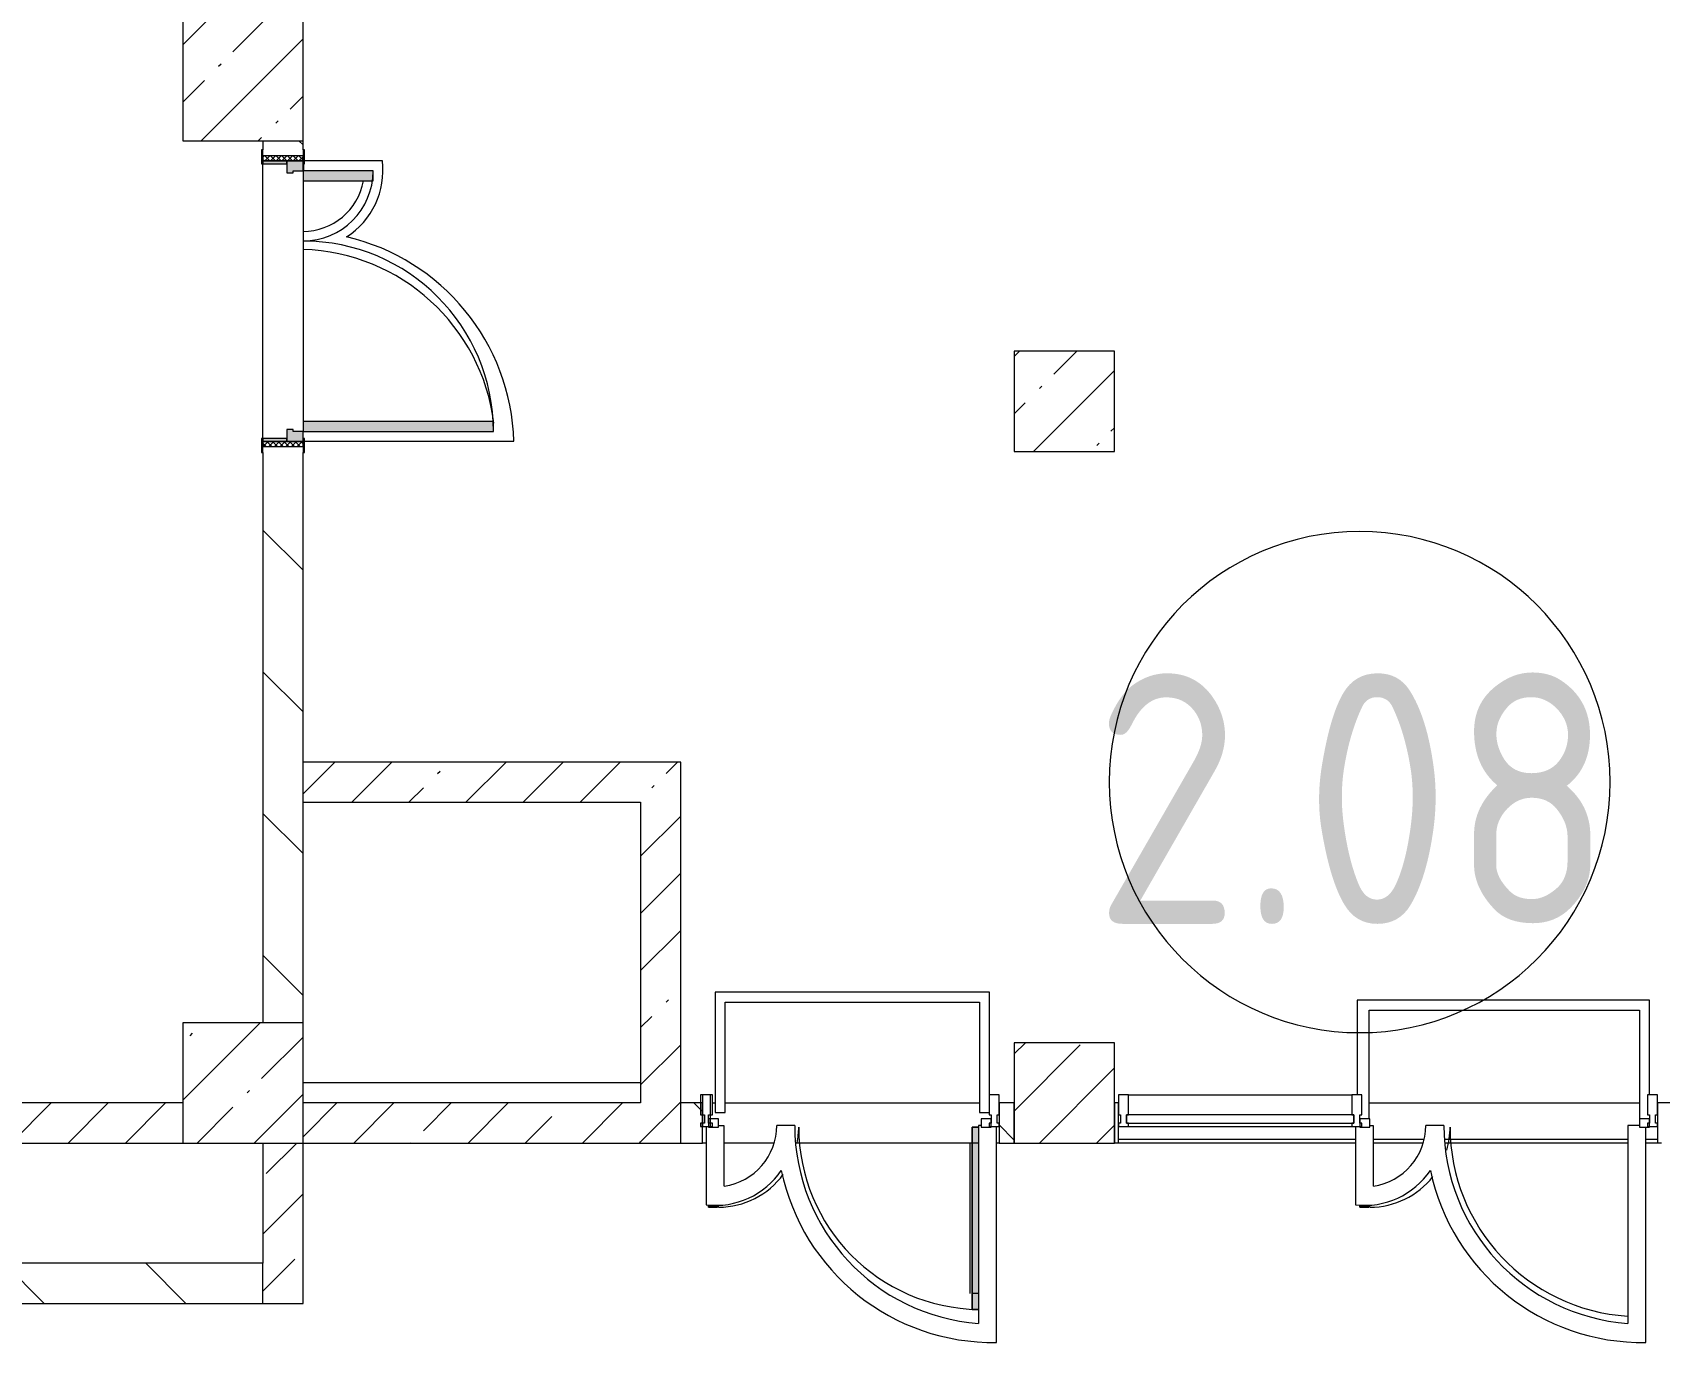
# Model space of a CAD drawing. Header units: millimetres. Extents: x 11693 to 241752, y -8553 to 29926.
# Drawn here: x 155150 to 163270, y 10705 to 17240 of the extents above; entities that cross this region are included whole.
import ezdxf

# ---------------------------------------------------------------- set-up
doc = ezdxf.new("R2010")
doc.units = ezdxf.units.MM
for name, color, linetype, lineweight in [('A-AREA-IDEN', 7, 'Continuous', 9), ('A-GLAZ-CURT-2', 7, 'Continuous', 5), ('A-GLAZ-CWMG-2', 7, 'Continuous', 5), ('A-WALL-2', 7, 'Continuous', 9), ('I-WALL-3', 7, 'Continuous', 5), ('S-COLS', 7, 'Continuous', 5)]:
    doc.layers.add(name, color=color, linetype=linetype, lineweight=lineweight)
for name, color, linetype, lineweight, true_color in [('A-DETL-GENF-3', 7, 'Continuous', 5, 0xe2e2e2), ('A-DETL-GENF-4', 7, 'Continuous', 5, 0xaaaaaa), ('A-DOOR-2', 7, 'Continuous', 5, 0xaaaaaa), ('A-DOOR-3', 7, 'Continuous', 5, 0xe2e2e2), ('A-DOOR-FRAM-2', 7, 'Continuous', 5, 0xe2e2e2), ('A-DOOR-FRAM-3', 7, 'Continuous', 5, 0xaaaaaa), ('A-FLOR-1', 7, 'Continuous', 5, 0xaaaaaa)]:
    doc.layers.add(name, color=color, linetype=linetype, lineweight=lineweight, true_color=true_color)
doc.styles.add('GOST Common_3', font='GOST_Common.ttf', dxfattribs={"width": 0.9, "height": 1250})
pattern_1 = [(135, (89739.8, 0), (-353.5534, -353.5534), [])]
pattern_2 = [(45, (89739.8, 0), (-285.1231, 285.1231), []), (45, (90024.94, 0), (-285.1231, 285.1231), [504.031, -100.806, 16.764, -84.042])]

# ---------------------------------------------------------------- blocks, each defined once
blk = doc.blocks.new('BSC_Колонна _Прямоугольная - 600х600-23205240-Общий план 2 этажа с размещением фрагментов 2_1-2_7')
at = {"layer": 'S-COLS'}
h = blk.add_hatch(dxfattribs=at)
h.set_pattern_fill('FP_47', color=256, style=0, pattern_type=2)
h.set_pattern_definition([(45, (-66460, -12000), (-285.1231, 285.1231), []), (45, (-66174.88, -12000), (-285.1231, 285.1231), [504.031, -100.806, 16.764, -84.042])])
h.paths.add_polyline_path([(-300, -300), (300, -300), (300, 300), (-300, 300)])
for p, q in [((300, 300), (-300, 300)), ((-300, 300), (-300, -300)), ((300, -300), (300, 300)), ((-300, -300), (300, -300))]:
    blk.add_line(p, q, dxfattribs=at)
blk = doc.blocks.new('BSC_Колонна _Прямоугольная - 600х600-V53-Общий план 2 этажа с размещением фрагментов 2_1-2_7')
at = {"layer": 'S-COLS'}
h = blk.add_hatch(dxfattribs=at)
h.set_pattern_fill('FP_56', color=256, style=0, pattern_type=2)
h.set_pattern_definition([(45, (-66460, -17000), (-285.1231, 285.1231), []), (45, (-66174.88, -17000), (-285.1231, 285.1231), [504.031, -100.806, 16.764, -84.042])])
h.paths.add_polyline_path([(300, -300), (300, 300), (-300, 300), (-300, -300), (101.3, -300)])
for p, q in [((300, 300), (-300, 300)), ((-300, 300), (-300, -300)), ((300, -300), (300, 300)), ((-300, -300), (300, -300))]:
    blk.add_line(p, q, dxfattribs=at)
blk = doc.blocks.new('110_Дверь_СКБ_2Ст - Д-6_л__ ДОО_Дв_1450x2100h_Дверь из раздевальной в коридор-V57-Общий план 2 этажа с размещением фрагментов 2_1-2_7')
at = {"layer": 'A-DOOR-2'}
h = blk.add_hatch(dxfattribs=at)
h.set_pattern_fill('FP_66', color=256, style=0, pattern_type=2)
h.set_pattern_definition([(135, (1576.41, 164.685), (-14.14214, -14.14214), []), (225, (1576.41, 164.685), (14.14214, -14.14214), [])])
h.paths.add_polyline_path([(737.5, 100), (712.5, 100), (712.5, -100), (737.5, -98.7)])
at = {"layer": 'A-DOOR-3'}
for points in [[(662.5, 1050), (612.5, 1050), (612.5, 100), (662.5, 100)], [(-587.5, 100), (-587.5, 450), (-637.5, 450), (-637.5, 100)]]:
    blk.add_hatch(color=256, dxfattribs=at).paths.add_polyline_path(points)
h = blk.add_hatch(color=256, dxfattribs=at)
h.paths.add_polyline_path([(712.5, 100), (662.5, 100), (662.5, 50), (652.5, 50), (652.5, 20), (712.5, 20)])
h.paths.add_polyline_path([(-627.5, 20), (-627.5, 50), (-637.5, 50), (-637.5, 100), (-687.5, 100), (-687.5, 20)])
at = {"layer": 'A-DOOR-FRAM-2'}
for points in [[(-672.5, 100), (-672.5, 108), (-742.5, 108), (-742.5, 100)], [(767.5, 100), (767.5, 108), (697.5, 108), (697.5, 100)], [(-672.5, 20), (-687.5, 20), (-687.5, -100), (-672.5, -98.7)], [(712.5, 20), (697.5, 20), (697.5, -100), (712.5, -98.7)], [(-672.5, -100), (-742.5, -100), (-742.5, -108), (-672.5, -108)], [(767.5, -108), (767.5, -100), (697.5, -100), (697.5, -108)]]:
    blk.add_hatch(color=256, dxfattribs=at).paths.add_polyline_path(points)
at = {"layer": 'A-DOOR-FRAM-3'}
h = blk.add_hatch(dxfattribs=at)
h.set_pattern_fill('FP_67', color=256, style=0, pattern_type=2)
h.set_pattern_definition([(45, (-546.384, 164.685), (-14.1421, 14.1421), []), (135, (-546.384, 164.685), (-14.1421, -14.1421), [])])
h.paths.add_polyline_path([(-687.5, -98.7), (-687.5, 100), (-712.5, 100), (-712.5, -100), (-687.5, -100)])
at = {"layer": 'A-DOOR-2'}
for p, q in [((662.5, 1050), (612.5, 1050)), ((612.5, 1050), (612.5, 100)), ((662.5, 100), (662.5, 1050)), ((-637.5, 450), (-637.5, 100)), ((-587.5, 450), (-637.5, 450)), ((-587.5, 100), (-587.5, 450)), ((-637.5, 100), (-587.5, 100)), ((612.5, 100), (662.5, 100))]:
    blk.add_line(p, q, dxfattribs=at)
for centre, radius, start, end in [((662.5, 100), 950, 90, 180), ((-637.5, 100), 350, 360, 90)]:
    blk.add_arc(centre, radius, start, end, dxfattribs=at)
at = {"layer": 'A-DOOR-FRAM-3'}
for p, q in [((-672.5, 108), (-742.5, 108)), ((-742.5, 108), (-742.5, 100)), ((-742.5, 100), (-672.5, 100)), ((-687.5, 100), (-712.5, 100)), ((-712.5, 100), (-712.5, -100)), ((-637.5, 100), (-687.5, 100)), ((-687.5, 100), (-687.5, 20)), ((-687.5, -100), (-687.5, 100)), ((-672.5, 100), (-672.5, 108)), ((-637.5, 50), (-637.5, 100)), ((662.5, 100), (662.5, 50)), ((712.5, 100), (662.5, 100)), ((767.5, 108), (697.5, 108)), ((697.5, 108), (697.5, 100)), ((697.5, 100), (767.5, 100)), ((712.5, 20), (712.5, 100)), ((737.5, 100), (712.5, 100)), ((712.5, 100), (712.5, -100)), ((737.5, -100), (737.5, 100)), ((767.5, 100), (767.5, 108)), ((-687.5, 20), (-627.5, 20)), ((-672.5, 20), (-687.5, 20)), ((-687.5, 20), (-687.5, -100)), ((-672.5, -100), (-672.5, 20)), ((-627.5, 50), (-637.5, 50)), ((-627.5, 20), (-627.5, 50)), ((662.5, 50), (652.5, 50)), ((652.5, 50), (652.5, 20)), ((652.5, 20), (712.5, 20)), ((712.5, 20), (697.5, 20)), ((697.5, 20), (697.5, -100)), ((712.5, -100), (712.5, 20)), ((-672.5, -100), (-742.5, -100)), ((-742.5, -100), (-742.5, -108)), ((-742.5, -108), (-672.5, -108)), ((-712.5, -100), (-687.5, -100)), ((-687.5, -100), (-672.5, -100)), ((-672.5, -108), (-672.5, -100)), ((697.5, -100), (712.5, -100)), ((767.5, -100), (697.5, -100)), ((697.5, -100), (697.5, -108)), ((697.5, -108), (767.5, -108)), ((712.5, -100), (737.5, -100)), ((767.5, -108), (767.5, -100))]:
    blk.add_line(p, q, dxfattribs=at)
blk = doc.blocks.new('BSC_Колонна _Прямоугольная - 500х500-V114-Общий план 2 этажа с размещением фрагментов 2_1-2_7')
at = {"layer": 'S-COLS'}
h = blk.add_hatch(dxfattribs=at)
h.set_pattern_fill('FP_103', color=256, style=0, pattern_type=2)
h.set_pattern_definition([(45, (-70560, -15400), (-285.1231, 285.1231), []), (45, (-70274.88, -15400), (-285.1231, 285.1231), [504.031, -100.806, 16.764, -84.042])])
h.paths.add_polyline_path([(-250, -250), (250, -250), (250, 250), (-250, 250)])
for p, q in [((250, 250), (-250, 250)), ((-250, 250), (-250, -250)), ((250, -250), (250, 250)), ((-250, -250), (250, -250))]:
    blk.add_line(p, q, dxfattribs=at)
blk = doc.blocks.new('Прямоугольный импост - Импост структурный с накладкой - 160мм Темный-33326475-Общий план 2 этажа с размещением фрагментов 2_1-2_7')
at = {"layer": 'A-GLAZ-CWMG-2'}
for p, q in [((-50, 40), (-50, 140)), ((-50, 140), (0, 140)), ((0, 140), (0, 40)), ((-40, 40), (-50, 40)), ((-50, -17), (-50, 0)), ((-50, 0), (-40, 0)), ((-40, 0), (-40, 40)), ((-10, 40), (-10, 0)), ((0, 40), (-10, 40)), ((-10, 0), (0, 0)), ((0, 0), (0, -17)), ((0, -17), (-50, -17))]:
    blk.add_line(p, q, dxfattribs=at)
blk = doc.blocks.new('Дверь_Витражная_остекление_ - ВВ-6 остекление-32274838-Общий план 2 этажа с размещением фрагментов 2_1-2_7')
at = {"layer": 'A-DETL-GENF-3'}
for points in [[(-610, 930), (-642.6, 930), (-642.6, 20), (-610, 20), (-610, 904.5)], [(705, 420), (660, 420), (660, 410.2), (705, 410.4)]]:
    blk.add_hatch(color=256, dxfattribs=at).paths.add_polyline_path(points)
at = {"layer": 'A-DETL-GENF-4'}
for p, q in [((-642.6, 930), (-610, 930)), ((-610, 930), (-642.6, 930)), ((-610, 930), (-610, 20)), ((-610, 20), (-610, 930)), ((-642.6, 850), (-610, 850)), ((-601, 850), (-601, 100)), ((705, 420), (660, 420)), ((660, 420), (660, 410.2)), ((705, 420), (660, 420)), ((660, 420), (660, 410.2)), ((705, 420), (705, 408.4)), ((705, 408.4), (705, 420)), ((-642.6, 100), (-610, 100)), ((-610, 20), (-642.6, 20)), ((-642.6, 20), (-610, 20))]:
    blk.add_line(p, q, dxfattribs=at)
at = {"layer": 'A-DOOR-2'}
for p, q in [((655, 420), (655, 410.4)), ((-655, 20), (-705, 20)), ((-705, 20), (-705, -20)), ((-655, -20), (-655, 20)), ((705, 20), (655, 20)), ((655, 20), (655, -20)), ((705, -20), (705, 20)), ((-705, -20), (-655, -20)), ((655, -20), (705, -20))]:
    blk.add_line(p, q, dxfattribs=at)
for centre, radius, start, end in [((-655, 20), 910, 360, 89.20859), ((655, 20), 400, 90, 143.87233), ((655, 20), 400, 168.59224, 180)]:
    blk.add_arc(centre, radius, start, end, dxfattribs=at)
blk = doc.blocks.new('Прямоугольный импост - Импост структурный с накладкой - 160мм Темный-33326241-Общий план 2 этажа с размещением фрагментов 2_1-2_7')
at = {"layer": 'A-GLAZ-CWMG-2'}
for p, q in [((-25, 40), (-25, 140)), ((-25, 140), (25, 140)), ((25, 140), (25, 40)), ((-15, 40), (-25, 40)), ((-25, -17), (-25, 0)), ((-25, 0), (-15, 0)), ((-15, 0), (-15, 40)), ((15, 40), (15, 0)), ((25, 40), (15, 40)), ((15, 0), (25, 0)), ((25, 0), (25, -17)), ((25, -17), (-25, -17))]:
    blk.add_line(p, q, dxfattribs=at)
blk = doc.blocks.new('Прямоугольный импост - Импост структурный с накладкой - 160мм Темный-33326242-Общий план 2 этажа с размещением фрагментов 2_1-2_7')
at = {"layer": 'A-GLAZ-CWMG-2'}
for p, q in [((0, 140), (-50, 140)), ((-50, 140), (-50, 40)), ((0, 40), (0, 140)), ((-50, 40), (-40, 40)), ((-40, 0), (-50, 0)), ((-50, 0), (-50, -17)), ((-40, 40), (-40, 0)), ((-10, 0), (-10, 40)), ((-10, 40), (0, 40)), ((0, 0), (-10, 0)), ((0, -17), (0, 0)), ((-50, -17), (0, -17))]:
    blk.add_line(p, q, dxfattribs=at)
blk = doc.blocks.new('Прямоугольный импост - Импост структурный с накладкой - 160мм Темный-33326237-Общий план 2 этажа с размещением фрагментов 2_1-2_7')
at = {"layer": 'A-GLAZ-CWMG-2'}
for p, q in [((-50, 40), (-50, 140)), ((-50, 140), (0, 140)), ((0, 140), (0, 40)), ((-40, 40), (-50, 40)), ((-50, -17), (-50, 0)), ((-50, 0), (-40, 0)), ((-40, 0), (-40, 40)), ((-10, 40), (-10, 0)), ((0, 40), (-10, 40)), ((-10, 0), (0, 0)), ((0, 0), (0, -17)), ((0, -17), (-50, -17))]:
    blk.add_line(p, q, dxfattribs=at)
blk = doc.blocks.new('Дверь_Витражная_остекление_ - В-18-32468702-Общий план 2 этажа с размещением фрагментов 2_1-2_7')
at = {"layer": 'A-DETL-GENF-3'}
blk.add_hatch(color=256, dxfattribs=at).paths.add_polyline_path([(677.5, 420), (683.2, 410.4), (722.5, 410.4), (722.5, 420), (683.2, 420)])
at = {"layer": 'A-DETL-GENF-4'}
for p, q in [((722.5, 420), (677.5, 420)), ((677.5, 420), (677.5, 409.8)), ((722.5, 420), (677.5, 420)), ((677.5, 420), (677.5, 409.8)), ((722.5, 420), (722.5, 408.9)), ((722.5, 408.9), (722.5, 420))]:
    blk.add_line(p, q, dxfattribs=at)
at = {"layer": 'A-DOOR-2'}
for p, q in [((672.5, 420), (672.5, 409.2)), ((-672.5, 20), (-722.5, 20)), ((-722.5, 20), (-722.5, -20)), ((-672.5, -20), (-672.5, 20)), ((722.5, 20), (672.5, 20)), ((672.5, 20), (672.5, -20)), ((722.5, -20), (722.5, 20)), ((-722.5, -20), (-672.5, -20)), ((672.5, -20), (722.5, -20))]:
    blk.add_line(p, q, dxfattribs=at)
for centre, radius, start, end in [((-672.5, 20), 945, 360, 86.42063), ((672.5, 20), 400, 90, 141.82821), ((672.5, 20), 400, 163.22836, 180)]:
    blk.add_arc(centre, radius, start, end, dxfattribs=at)
blk = doc.blocks.new('Системная панель - Стекло - 40мм-32468815-Общий план 2 этажа с размещением фрагментов 2_1-2_7')
at = {"layer": 'A-GLAZ-CURT-2'}
for p, q in [((567, 0), (-567, 0)), ((-567, 0), (-567, -40)), ((567, -40), (567, 0)), ((-567, -40), (567, -40))]:
    blk.add_line(p, q, dxfattribs=at)
blk = doc.blocks.new('Прямоугольный импост - Импост структурный с накладкой - 160мм Темный-33326239-Общий план 2 этажа с размещением фрагментов 2_1-2_7')
at = {"layer": 'A-GLAZ-CWMG-2'}
for p, q in [((-25, 40), (-25, 140)), ((-25, 140), (25, 140)), ((25, 140), (25, 40)), ((-15, 40), (-25, 40)), ((-25, -17), (-25, 0)), ((-25, 0), (-15, 0)), ((-15, 0), (-15, 40)), ((15, 40), (15, 0)), ((25, 40), (15, 40)), ((15, 0), (25, 0)), ((25, 0), (25, -17)), ((25, -17), (-25, -17))]:
    blk.add_line(p, q, dxfattribs=at)
blk = doc.blocks.new('Прямоугольный импост - Импост структурный с накладкой - 160мм Темный-32468813-Общий план 2 этажа с размещением фрагментов 2_1-2_7')
at = {"layer": 'A-GLAZ-CWMG-2'}
for p, q in [((70880, 11940), (71994, 11940)), ((70880, 11783), (71994, 11783))]:
    blk.add_line(p, q, dxfattribs=at)
blk = doc.blocks.new('Марка_Помещения - Номер-25198446-Общий план 2 этажа с размещением фрагментов 2_1-2_7')
at = {"layer": 'A-AREA-IDEN'}
for start, end in [(360, 180), (180, 360)]:
    blk.add_arc((0, 0), 2.5, start, end, dxfattribs=at)

msp = doc.modelspace()

# ---------------------------------------------------------------- hatches: boundary and pattern name
at = {"layer": 'I-WALL-3'}
h = msp.add_hatch(dxfattribs=at)
h.set_pattern_fill('FP_60', color=256, style=0, pattern_type=2)
h.set_pattern_definition(pattern_1)
h.paths.add_polyline_path([(156301.1, 12300), (156499.8, 12300), (156499.8, 15175), (156299.8, 15175), (156299.8, 12300)])
h.paths.add_polyline_path([(156299.8, 16625), (156499.8, 16625), (156499.8, 16700), (156299.8, 16700), (156299.8, 16655)])
h.paths.add_polyline_path([(156299.8, 17300), (156499.8, 17300), (156499.8, 22700), (156299.8, 22700), (156299.8, 18189.4)])
h.paths.add_polyline_path([(156301.1, 23300), (156499.8, 23300), (156499.8, 24050), (156299.8, 24050), (156299.8, 23300)])
h.paths.add_polyline_path([(156301.1, 25950), (156499.8, 25950), (156499.8, 26500), (156299.8, 26500), (156299.8, 25950)])
h = msp.add_hatch(dxfattribs=at)
h.set_pattern_fill('FP_57', color=256, style=0, pattern_type=2)
h.set_pattern_definition(pattern_2)
h.paths.add_polyline_path([(158384.8, 13400), (158384.8, 13600), (156499.8, 13600), (156499.8, 13400), (158349.2, 13400)])
h = msp.add_hatch(dxfattribs=at)
h.set_pattern_fill('FP_57', color=256, style=0, pattern_type=2)
h.set_pattern_definition(pattern_2)
h.paths.add_polyline_path([(158184.8, 11700), (158384.8, 11700), (158384.8, 13400), (158184.8, 13400), (158184.8, 11900)])
h = msp.add_hatch(dxfattribs=at)
h.set_pattern_fill('FP_57', color=256, style=0, pattern_type=2)
h.set_pattern_definition(pattern_2)
h.paths.add_polyline_path([(154199.8, 11700), (155899.8, 11700), (155899.8, 11900), (150499.8, 11900), (150499.8, 11700), (154119.8, 11700)])
h.paths.add_polyline_path([(148879.8, 11700), (149899.8, 11700), (149899.8, 11900), (144499.8, 11900), (144499.8, 11700), (148109, 11700)])
h = msp.add_hatch(dxfattribs=at)
h.set_pattern_fill('FP_57', color=256, style=0, pattern_type=2)
h.set_pattern_definition(pattern_2)
h.paths.add_polyline_path([(156499.8, 11700), (158184.8, 11700), (158184.8, 11900), (156499.8, 11900)])
h = msp.add_hatch(dxfattribs=at)
h.set_pattern_fill('FP_60', color=256, style=0, pattern_type=2)
h.set_pattern_definition(pattern_1)
h.paths.add_polyline_path([(165219.8, 11700), (165219.8, 11900), (163259.8, 11900), (163259.8, 11700), (164493.3, 11700)])
h.paths.add_polyline_path([(158384.8, 11700), (158493.8, 11700), (158493.8, 11900), (158384.8, 11900)])
h.paths.add_polyline_path([(159973.8, 11700), (160049.8, 11700), (160049.8, 11900), (159973.8, 11900)])
h.paths.add_polyline_path([(160569.8, 11700), (160569.8, 11900), (160549.8, 11900), (160549.8, 11700)])
h = msp.add_hatch(dxfattribs=at)
h.set_pattern_fill('FP_57', color=256, style=0, pattern_type=2)
h.set_pattern_definition(pattern_2)
h.paths.add_polyline_path([(156301.1, 10900), (156499.8, 10900), (156499.8, 11700), (156299.8, 11700), (156299.8, 10900)])
h = msp.add_hatch(dxfattribs=at)
h.set_pattern_fill('FP_60', color=256, style=0, pattern_type=2)
h.set_pattern_definition(pattern_1)
h.paths.add_polyline_path([(154253.1, 10900), (156299.8, 10900), (156299.8, 11100), (151899.8, 11100), (151899.8, 10900), (152205.1, 10900)])
at = {"layer": 'S-COLS'}
h = msp.add_hatch(dxfattribs=at)
h.set_pattern_fill('FP_57', color=256, style=0, pattern_type=2)
h.set_pattern_definition(pattern_2)
h.paths.add_polyline_path([(160049.8, 11700), (160549.8, 11700), (160549.8, 12200), (160049.8, 12200), (160049.8, 11900)])

# ---------------------------------------------------------------- linework, layer by layer
at = {"layer": 'A-FLOR-1'}
for p, q in [((156502.8, 16585), (156502.8, 16550)), ((156895.9, 16600), (156507.8, 16600)), ((156499.8, 16248.1), (156499.8, 16158)), ((156507.8, 15201.1), (157552.2, 15201.1)), ((159926.7, 12453), (158556.7, 12453)), ((158556.7, 12453), (158556.7, 11853)), ((159926.7, 11940), (159926.7, 12453)), ((158606.7, 11853), (158606.7, 12403)), ((158606.7, 12403), (159876.7, 12403)), ((159876.7, 12403), (159876.7, 11853)), ((163220.3, 12412.4), (161760.5, 12412.4)), ((161760.5, 12412.4), (161760.5, 11940)), ((161820.5, 11820), (161820.5, 12362.4)), ((161820.5, 12362.4), (163170.3, 12362.4)), ((163170.3, 12362.4), (163170.3, 11820)), ((163220.3, 11940), (163220.3, 12412.4)), ((158184.8, 12000), (156499.8, 12000)), ((158512.3, 11783), (158512.3, 11392.1)), ((158556.7, 11853), (158606.7, 11853)), ((158601.8, 11785.1), (158573.8, 11785.1)), ((158601.8, 11485.1), (158601.8, 11785.1)), ((158953.8, 11788.1), (158864.2, 11788.1)), ((159883.8, 11788.1), (159871.5, 11788.1)), ((159871.5, 11788.1), (159871.5, 10800.5)), ((159876.7, 11853), (159923.8, 11853)), ((159961.2, 10705.4), (159961.2, 11783)), ((161752.3, 11783), (161752.3, 11392.1)), ((161841.8, 11785.1), (161824.8, 11785.1)), ((161841.8, 11485.1), (161841.8, 11785.1)), ((162193.8, 11788.1), (162104.2, 11788.1)), ((163169.8, 11788.1), (163111.5, 11788.1)), ((163111.5, 11788.1), (163111.5, 10800.5)), ((163201.2, 10705.4), (163201.2, 11780)), ((158512.3, 11700), (158493.8, 11700)), ((159973.8, 11700), (159961.2, 11700)), ((160569.8, 11720), (161752.3, 11720)), ((161752.3, 11700), (160569.8, 11700)), ((161841.8, 11720), (162095.9, 11720)), ((162197.4, 11720), (163111.5, 11720)), ((163201.2, 11720), (163259.8, 11720)), ((163259.8, 11700), (163201.2, 11700))]:
    msp.add_line(p, q, dxfattribs=at)
for centre, radius, start, end in [((156503.7, 16553.3), 395, 302.61833, 6.79242), ((156499.8, 16554.3), 306.2, 270, 349.74815), ((156473.7, 15169.3), 1079, 1.68848, 76.98917), ((156469.8, 15168.2), 990.3, 7.11312, 88.26401), ((158558, 11788.1), 306.2, 278.22053, 360), ((159944.1, 11788.1), 990.3, 180, 265.79425), ((161798, 11788.1), 306.2, 278.22053, 360), ((163184.1, 11788.1), 990.3, 180, 265.79425), ((158559, 11784.3), 395, 263.20758, 326.07537), ((159943, 11784.3), 1079, 191.7891, 270.96685), ((161799, 11784.3), 395, 263.20758, 326.07537), ((163183, 11784.3), 1079, 191.7891, 270.96685)]:
    msp.add_arc(centre, radius, start, end, dxfattribs=at)
at = {"layer": 'A-WALL-2'}
for p, q in [((158384.8, 11700), (158384.8, 11900)), ((156299.8, 10900), (156299.8, 11100))]:
    msp.add_line(p, q, dxfattribs=at)
at = {"layer": 'I-WALL-3'}
for p, q in [((156299.8, 16700), (156299.8, 16655)), ((156499.8, 16655), (156499.8, 16700)), ((156299.8, 15215), (156299.8, 16585)), ((156499.8, 16500), (156499.8, 16248.1)), ((156499.8, 16158), (156499.8, 15300)), ((156299.8, 15145), (156299.8, 12300)), ((156499.8, 12300), (156499.8, 15145)), ((158384.8, 13600), (156499.8, 13600)), ((158384.8, 11900), (158384.8, 13600)), ((156499.8, 13400), (158184.8, 13400)), ((158184.8, 13400), (158184.8, 11900)), ((155899.8, 11900), (150499.8, 11900)), ((158184.8, 11900), (156499.8, 11900)), ((158493.8, 11900), (158384.8, 11900)), ((158493.8, 11700), (158493.8, 11900)), ((158543.8, 11900), (158556.7, 11900)), ((158606.7, 11900), (159876.7, 11900)), ((160049.8, 11900), (159973.8, 11900)), ((159973.8, 11900), (159973.8, 11700)), ((160049.8, 11700), (160049.8, 11900)), ((160569.8, 11900), (160549.8, 11900)), ((160549.8, 11900), (160549.8, 11700)), ((160569.8, 11700), (160569.8, 11900)), ((161820.5, 11900), (163170.3, 11900)), ((165219.8, 11900), (163259.8, 11900)), ((163259.8, 11900), (163259.8, 11700)), ((154199.8, 11700), (155899.8, 11700)), ((156299.8, 11700), (156299.8, 11100)), ((156499.8, 10900), (156499.8, 11700)), ((156499.8, 11700), (158493.8, 11700)), ((158849.6, 11700), (158601.8, 11700)), ((159871.5, 11700), (158958.5, 11700)), ((159973.8, 11700), (160049.8, 11700)), ((160569.8, 11700), (160549.8, 11700)), ((162089.6, 11700), (161841.8, 11700)), ((163111.5, 11700), (162198.5, 11700)), ((163279.8, 11700), (163259.8, 11700)), ((156299.8, 11100), (154199.8, 11100)), ((151699.8, 10900), (156499.8, 10900))]:
    msp.add_line(p, q, dxfattribs=at)
at = {"layer": 'S-COLS'}
for p, q in [((160549.8, 12200), (160049.8, 12200)), ((160049.8, 12200), (160049.8, 11900)), ((160549.8, 11900), (160549.8, 12200)), ((160049.8, 11900), (160049.8, 11700)), ((160549.8, 11700), (160549.8, 11900)), ((160049.8, 11700), (160549.8, 11700))]:
    msp.add_line(p, q, dxfattribs=at)

# ---------------------------------------------------------------- block references
at = {"layer": 'A-AREA-IDEN', "xscale": 499.9999999999995, "yscale": 499.9999999999995, "zscale": 499.9999999999995}
msp.add_blockref('Марка_Помещения - Номер-25198446-Общий план 2 этажа с размещением фрагментов 2_1-2_7', (161773.9, 13500.7), dxfattribs=at)
at = {"layer": 'A-DOOR-2'}
for name, p, rotation in [('110_Дверь_СКБ_2Ст - Д-6_л__ ДОО_Дв_1450x2100h_Дверь из раздевальной в коридор-V57-Общий план 2 этажа с размещением фрагментов 2_1-2_7', (156399.8, 15912.5), 269.9999999999999), ('Дверь_Витражная_остекление_ - ВВ-6 остекление-32274838-Общий план 2 этажа с размещением фрагментов 2_1-2_7', (159228.8, 11800), 180), ('Дверь_Витражная_остекление_ - В-18-32468702-Общий план 2 этажа с размещением фрагментов 2_1-2_7', (162497.3, 11800), 180)]:
    msp.add_blockref(name, p, dxfattribs=dict(at, rotation=rotation))
at = {"layer": 'A-GLAZ-CURT-2', "rotation": 180}
msp.add_blockref('Системная панель - Стекло - 40мм-32468815-Общий план 2 этажа с размещением фрагментов 2_1-2_7', (161176.8, 11800), dxfattribs=at)
at = {"layer": 'A-GLAZ-CWMG-2', "extrusion": (0, 0, -1)}
for name, p in [('Прямоугольный импост - Импост структурный с накладкой - 160мм Темный-33326241-Общий план 2 этажа с размещением фрагментов 2_1-2_7', (-158508.8, 11800)), ('Прямоугольный импост - Импост структурный с накладкой - 160мм Темный-33326475-Общий план 2 этажа с размещением фрагментов 2_1-2_7', (-158493.8, 11800)), ('Прямоугольный импост - Импост структурный с накладкой - 160мм Темный-33326237-Общий план 2 этажа с размещением фрагментов 2_1-2_7', (-160569.8, 11800)), ('Прямоугольный импост - Импост структурный с накладкой - 160мм Темный-33326239-Общий план 2 этажа с размещением фрагментов 2_1-2_7', (-161758.8, 11800)), ('Прямоугольный импост - Импост структурный с накладкой - 160мм Темный-33326241-Общий план 2 этажа с размещением фрагментов 2_1-2_7', (-161759.8, 11800))]:
    msp.add_blockref(name, p, dxfattribs=at)
at = {"layer": 'A-GLAZ-CWMG-2'}
for name, p in [('Прямоугольный импост - Импост структурный с накладкой - 160мм Темный-33326242-Общий план 2 этажа с размещением фрагментов 2_1-2_7', (159973.8, 11800)), ('Прямоугольный импост - Импост структурный с накладкой - 160мм Темный-32468813-Общий план 2 этажа с размещением фрагментов 2_1-2_7', (89739.8, 0)), ('Прямоугольный импост - Импост структурный с накладкой - 160мм Темный-33326242-Общий план 2 этажа с размещением фрагментов 2_1-2_7', (163259.8, 11800))]:
    msp.add_blockref(name, p, dxfattribs=at)
at = {"layer": 'S-COLS'}
for name, p in [('BSC_Колонна _Прямоугольная - 600х600-V53-Общий план 2 этажа с размещением фрагментов 2_1-2_7', (156199.8, 17000)), ('BSC_Колонна _Прямоугольная - 500х500-V114-Общий план 2 этажа с размещением фрагментов 2_1-2_7', (160299.8, 15400)), ('BSC_Колонна _Прямоугольная - 600х600-23205240-Общий план 2 этажа с размещением фрагментов 2_1-2_7', (156199.8, 12000))]:
    msp.add_blockref(name, p, dxfattribs=at)

# ---------------------------------------------------------------- texts
at = {"layer": 'A-AREA-IDEN', "insert": (160445.3, 14043.5), "char_height": 1250, "width": 3318.986, "attachment_point": 1, "style": 'GOST Common_3'}
msp.add_mtext('2.08', dxfattribs=at)

doc.saveas('drawing.dxf')
